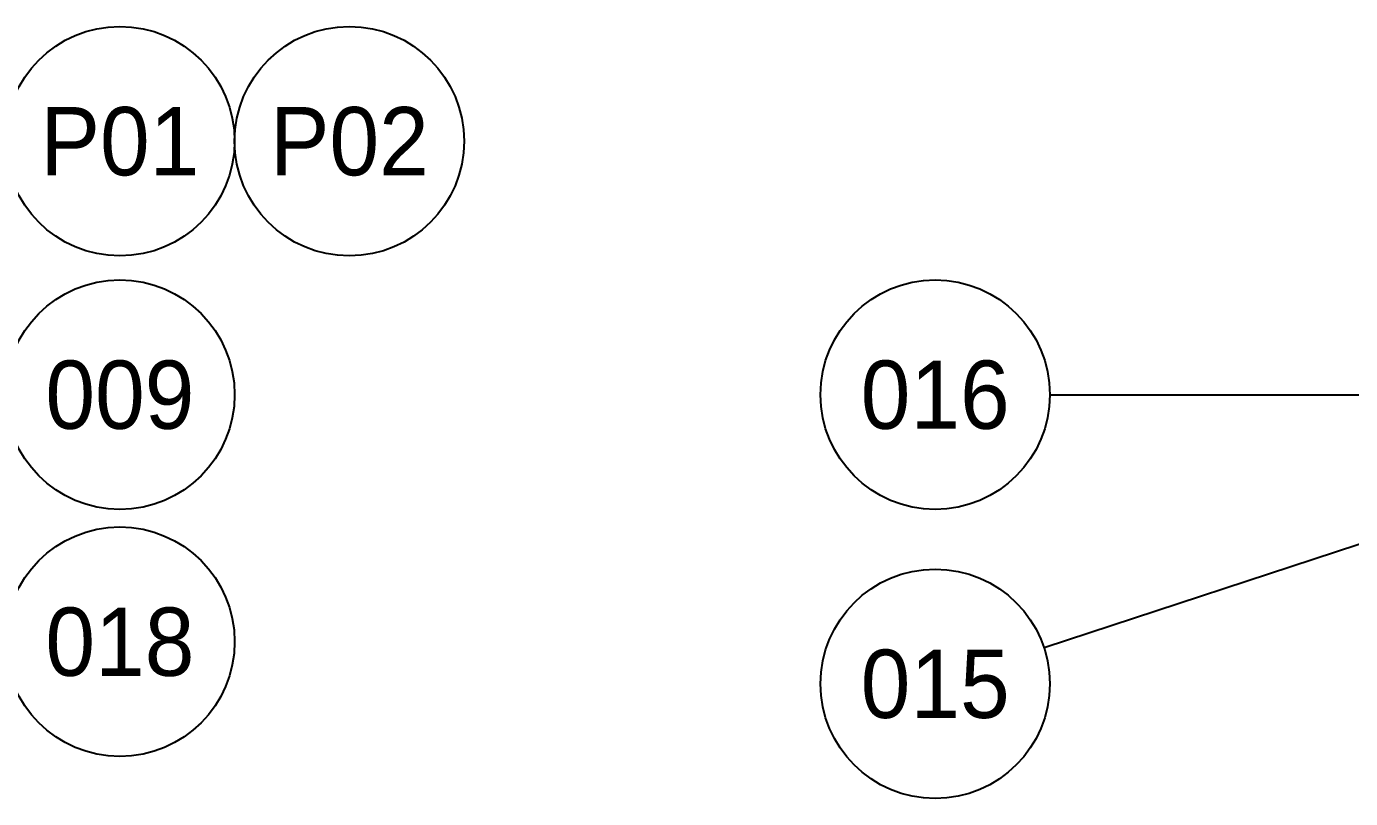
# Model space of a CAD drawing. Header units: inches. Extents: x 0 to 23821, y 0 to 11279.
# Drawn here: x 15359.1 to 15662, y 4706.3 to 4882.9 of the extents above; entities that cross this region are included whole.
import ezdxf
from ezdxf.enums import TextEntityAlignment as Align

# ---------------------------------------------------------------- set-up
doc = ezdxf.new("R2010")
doc.units = ezdxf.units.IN
doc.header["$LTSCALE"] = 10
doc.header["$MEASUREMENT"] = 0
doc.layers.add('D', color=3, linetype='Continuous')
doc.layers.add('V', color=1, linetype='Continuous')
doc.styles.add('SCI', font='')
doc.styles.get('SCI').set_extended_font_data('Gulim')

msp = doc.modelspace()

# ---------------------------------------------------------------- linework, layer by layer
at = {"layer": 'D'}
for p, q in [((15593.25063079, 4798.6790975), (15682.70620529, 4798.6790975)), ((15700.84700342, 4776.51324221), (15591.93754858, 4740.70786445))]:
    msp.add_line(p, q, dxfattribs=at)
for centre in [(15380.43367392, 4798.6790975), (15567.00063079, 4798.6790975), (15380.43367392, 4742.1460349), (15567.00063079, 4732.50953344)]:
    msp.add_circle(centre, 26.25, dxfattribs=at)
at = {"layer": 'V'}
for centre in [(15380.43367392, 4856.68700566), (15432.93367392, 4856.68700566)]:
    msp.add_circle(centre, 26.25, dxfattribs=at)

# ---------------------------------------------------------------- texts
at = {"color": 7, "style": 'SCI'}
for s, p in [('P01', (15380.43367392, 4856.68700566)), ('P02', (15432.93367392, 4856.68700566)), ('009', (15380.43367392, 4798.6790975)), ('016', (15567.00063079, 4798.6790975)), ('018', (15380.43367392, 4742.1460349)), ('015', (15567.00063079, 4732.50953344))]:
    msp.add_text(s, height=15.625, dxfattribs=at).set_placement(p, align=Align.MIDDLE_CENTER)

doc.saveas('drawing.dxf')
